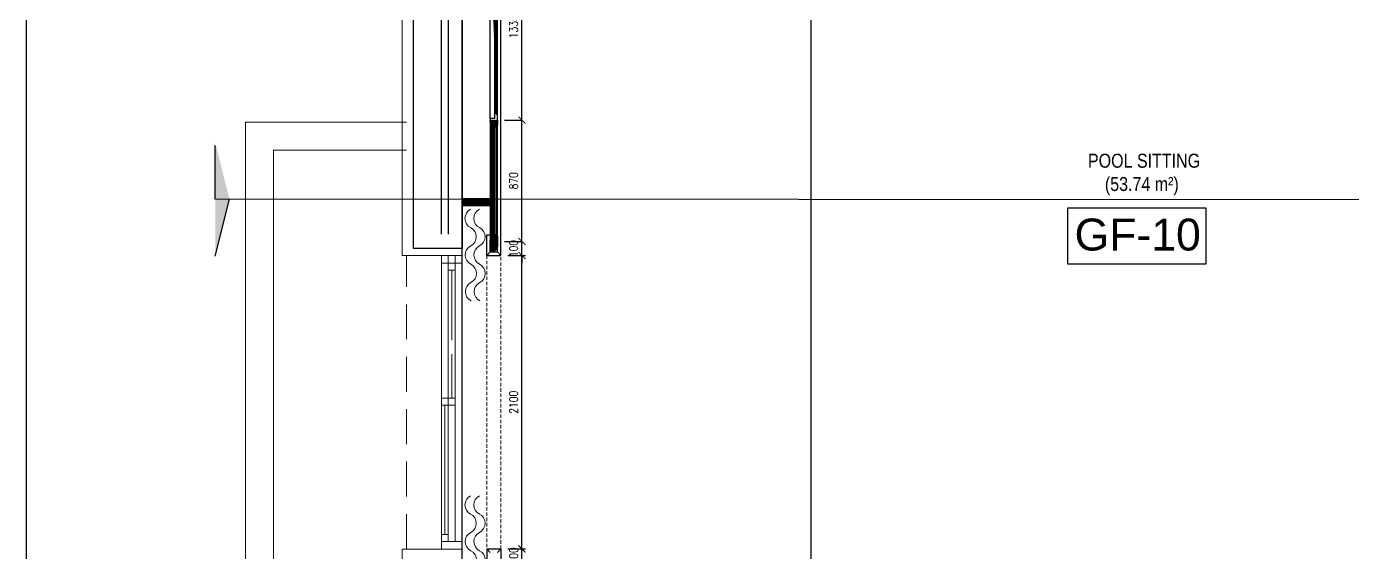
# Model space of a CAD drawing. Header units: inches. Extents: x -12478 to 399182, y -16583 to 525552.
# Drawn here: x 46772 to 56256, y 6717 to 10480 of the extents above; entities that cross this region are included whole.
import ezdxf
from ezdxf.enums import TextEntityAlignment as Align

# ---------------------------------------------------------------- set-up
doc = ezdxf.new("R2010")
doc.units = ezdxf.units.IN
doc.header["$LTSCALE"] = 1000
doc.header["$MEASUREMENT"] = 0
for name, pattern in [('ACAD_ISO04W100', [30, 24, -3, 0, -3]), ('HIDDEN', [0.375, 0.25, -0.125]), ('HIDDEN2', [0.1875, 0.125, -0.0625])]:
    doc.linetypes.add(name, pattern=pattern)
for name, color, linetype in [('8', 8, 'Continuous'), ('A-ANNO-TXT3', 252, 'Continuous'), ('A-DIM', 9, 'Continuous'), ('A-WALL', 7, 'Continuous'), ('Layer1', 1, 'Continuous'), ('room assignment', 252, 'Continuous')]:
    doc.layers.add(name, color=color, linetype=linetype)
for name, color, linetype, lineweight in [('A-DOOR', 134, 'Continuous', 18), ('A-FLOR-HIDN', 252, 'HIDDEN', 0), ('A-WALL-PRHT', 4, 'Continuous', 18), ('A-WALL-TILE', 8, 'Continuous', 9), ('Sanitaire', 253, 'Continuous', 0), ('Wood treillis', 111, 'Continuous', 0)]:
    doc.layers.add(name, color=color, linetype=linetype, lineweight=lineweight)
doc.layers.add('Stone-GRG', color=7, linetype='Continuous', lineweight=0, true_color=0xfff2cc)
doc.styles.add('ARIAL-REG', font='arial.ttf', dxfattribs={"height": 50})
doc.styles.add('ROMAND', font='sanss___.ttf')
doc.styles.add('ZZ-Dim All', font='romans.shx', dxfattribs={"width": 0.8})
doc.dimstyles.new('DIM-100', dxfattribs={"dimscale": 50, "dimtxt": 1.25, "dimasz": 1, "dimexe": 1, "dimexo": 1, "dimgap": 0.6, "dimtad": 1, "dimdec": 0, "dimrnd": 5, "dimdsep": 46, "dimtxsty": 'ZZ-Dim All', "dimblk1": 'ARCHTICK', "dimblk2": 'ARCHTICK', "dimsah": 1, "dimcen": 1, "dimdle": 1, "dimclrd": 256, "dimclre": 8, "dimclrt": 256, "dimazin": 2, "dimtfac": 1, "dimtdec": 0, "dimtix": 1, "dimtmove": 2, "dimatfit": 2, "dimfxl": 0.1, "dimtolj": 1, "dimtzin": 0, "dimlwd": -1, "dimlwe": -1, "dimarcsym": 0})
pattern_1 = [(45, (46791.71627383021, 0), (-1.767766952966369, 1.767766952966369), [])]

# ---------------------------------------------------------------- blocks, each defined once
blk = doc.blocks.new('A$Cb2b8bae5')
at = {"layer": 'Sanitaire', "color": 1}
for centre, start, end in [((9.13221980514345, 589.8015865447833), 296.5605406640185, 62.84035167908414), ((72.03542323759166, 589.8015865447833), 296.5605406640185, 62.84035167908414), ((74.80697163486866, 458.4262281471656), 116.5605406640185, 242.8403516790841), ((137.7101750673169, 458.4262281471656), 116.5605406640185, 242.8403516790841), ((7.762121669594308, 327.7447607726881), 296.5605406640185, 62.84035167908414), ((70.66532510204252, 327.7447607726881), 296.5605406640185, 62.84035167908414), ((73.43687349931952, 196.3694023750704), 116.5605406640185, 242.8403516790841), ((136.3400769317677, 196.3694023750704), 116.5605406640185, 242.8403516790841), ((6.392023534045165, 65.68793500059292), 296.5605406640185, 62.84035167908414), ((69.29522696649337, 65.68793500059292), 296.5605406640185, 62.84035167908414)]:
    blk.add_arc(centre, 73.43816756634935, start, end, dxfattribs=at)
blk = doc.blocks.new('_ARCHTICK')
at = {"color": 0, "linetype": 'ByBlock', "const_width": 0.15}
blk.add_lwpolyline([(-0.5, -0.5), (0.5, 0.5)], dxfattribs=at)
blk = doc.blocks.new('*D439')
at = {"layer": 'A-DIM', "color": 8, "linetype": 'HIDDEN2', "transparency": 16777216}
for p, q in [((50216.07213504435, 6742.289895056236), (50365.91013204637, 6742.289895056236)), ((50191.09046282097, 6642.289446753641), (50365.91013204637, 6642.289446753641))]:
    blk.add_line(p, q, dxfattribs=at)
at = {"layer": 'A-DIM', "transparency": 16777216}
for p, q in [((50315.91013204637, 6742.289895056236), (50315.91013204637, 6792.289895056236)), ((50315.91013204637, 6642.289446753641), (50315.91013204637, 6742.289895056236)), ((50315.91013204637, 6642.289446753641), (50315.91013204637, 6592.289446753641))]:
    blk.add_line(p, q, dxfattribs=at)
at = {"layer": 'Defpoints', "color": 0, "transparency": 16777216}
for p in [(50166.07213504435, 6742.289895056236), (50315.91013204637, 6742.289895056236), (50141.09046282097, 6642.289446753641, -1.466518336033709e-07)]:
    blk.add_point(p, dxfattribs=at)
at = {"layer": 'A-DIM', "transparency": 16777216, "xscale": 50, "yscale": 50, "zscale": 50}
for p, rotation in [((50315.91013204637, 6742.289895056236), 270), ((50315.91013204637, 6642.289446753641), 90)]:
    blk.add_blockref('_ARCHTICK', p, dxfattribs=dict(at, rotation=rotation))
at = {"layer": 'A-DIM', "color": 3, "transparency": 16777216, "insert": (50255.91013204635, 6692.289670904923), "char_height": 60, "attachment_point": 5, "rotation": 90, "style": 'ZZ-Dim All'}
blk.add_mtext('\\A1;100', dxfattribs=at)
blk = doc.blocks.new('*D440')
at = {"layer": 'A-DIM', "color": 8, "linetype": 'HIDDEN2', "transparency": 16777216}
for p, q in [((50216.07213504435, 8841.675958879634), (50365.91013204643, 8841.675958879634)), ((50216.07213504435, 6742.289895056236), (50365.91013204643, 6742.289895056236))]:
    blk.add_line(p, q, dxfattribs=at)
at = {"layer": 'A-DIM', "transparency": 16777216}
blk.add_line((50315.91013204643, 6692.289895056236), (50315.91013204643, 8891.675958879634), dxfattribs=at)
at = {"layer": 'Defpoints', "color": 0, "transparency": 16777216}
for p in [(50166.07213504435, 8841.675958879634), (50315.91013204643, 8841.675958879634), (50166.07213504435, 6742.289895056236)]:
    blk.add_point(p, dxfattribs=at)
at = {"layer": 'A-DIM', "transparency": 16777216, "xscale": 50, "yscale": 50, "zscale": 50}
for p, rotation in [((50315.91013204643, 8841.675958879634), 90), ((50315.91013204643, 6742.289895056236), 270)]:
    blk.add_blockref('_ARCHTICK', p, dxfattribs=dict(at, rotation=rotation))
at = {"layer": 'A-DIM', "color": 3, "transparency": 16777216, "insert": (50255.91013204641, 7791.982926967919), "char_height": 60, "attachment_point": 5, "rotation": 90, "style": 'ZZ-Dim All'}
blk.add_mtext('\\A1;2100', dxfattribs=at)
blk = doc.blocks.new('*D441')
at = {"layer": 'A-DIM', "color": 8, "linetype": 'HIDDEN2', "transparency": 16777216}
for p, q in [((50191.07443665218, 8941.676407184781), (50365.91013204648, 8941.676407184781)), ((50216.07213504435, 8841.675958879634), (50365.91013204648, 8841.675958879634))]:
    blk.add_line(p, q, dxfattribs=at)
at = {"layer": 'A-DIM', "transparency": 16777216}
for p, q in [((50315.91013204648, 8941.676407184781), (50315.91013204648, 8991.676407184781)), ((50315.91013204648, 8841.675958879634), (50315.91013204648, 8941.676407184781)), ((50315.91013204648, 8841.675958879634), (50315.91013204648, 8791.675958879634))]:
    blk.add_line(p, q, dxfattribs=at)
at = {"layer": 'Defpoints', "color": 0, "transparency": 16777216}
for p in [(50141.07443665218, 8941.676407184781), (50315.91013204648, 8941.676407184781), (50166.07213504435, 8841.675958879634)]:
    blk.add_point(p, dxfattribs=at)
at = {"layer": 'A-DIM', "transparency": 16777216, "xscale": 50, "yscale": 50, "zscale": 50}
for p, rotation in [((50315.91013204648, 8941.676407184781), 270), ((50315.91013204648, 8841.675958879634), 90)]:
    blk.add_blockref('_ARCHTICK', p, dxfattribs=dict(at, rotation=rotation))
at = {"layer": 'A-DIM', "color": 3, "transparency": 16777216, "insert": (50255.91013204647, 8891.676183032192), "char_height": 60, "attachment_point": 5, "rotation": 90, "style": 'ZZ-Dim All'}
blk.add_mtext('\\A1;100', dxfattribs=at)
blk = doc.blocks.new('*D442')
at = {"layer": 'A-DIM', "color": 8, "linetype": 'HIDDEN2', "transparency": 16777216}
for p, q in [((50191.04896154621, 9810.420879288438), (50365.91013204657, 9810.420879288438)), ((50191.07443665218, 8941.676407184781), (50365.91013204657, 8941.676407184781))]:
    blk.add_line(p, q, dxfattribs=at)
at = {"layer": 'A-DIM', "transparency": 16777216}
blk.add_line((50315.91013204657, 8891.676407184781), (50315.91013204657, 9860.420879288438), dxfattribs=at)
at = {"layer": 'Defpoints', "color": 0, "transparency": 16777216}
for p in [(50141.04896154621, 9810.420879288438, -1.46651833603283e-07), (50315.91013204657, 9810.420879288438), (50141.07443665218, 8941.676407184781)]:
    blk.add_point(p, dxfattribs=at)
at = {"layer": 'A-DIM', "transparency": 16777216, "xscale": 50, "yscale": 50, "zscale": 50}
for p, rotation in [((50315.91013204657, 9810.420879288438), 90), ((50315.91013204657, 8941.676407184781), 270)]:
    blk.add_blockref('_ARCHTICK', p, dxfattribs=dict(at, rotation=rotation))
at = {"layer": 'A-DIM', "color": 3, "transparency": 16777216, "insert": (50255.91013204656, 9376.048643236594), "char_height": 60, "attachment_point": 5, "rotation": 90, "style": 'ZZ-Dim All'}
blk.add_mtext('\\A1;870', dxfattribs=at)
blk = doc.blocks.new('*D444')
at = {"layer": 'A-DIM', "transparency": 16777216}
blk.add_line((50315.91013204666, 9760.420879288438), (50315.91013204666, 11195.41993558733), dxfattribs=at)
at = {"layer": 'A-DIM', "color": 8, "linetype": 'HIDDEN2', "transparency": 16777216}
for p, q in [((50191.05960405036, 11145.41993558733), (50365.91013204666, 11145.41993558733)), ((50191.04896154621, 9810.420879288438), (50365.91013204666, 9810.420879288438))]:
    blk.add_line(p, q, dxfattribs=at)
at = {"layer": 'Defpoints', "color": 0, "transparency": 16777216}
for p in [(50141.05960405036, 11145.41993558733, -0.0009966758019605254), (50315.91013204666, 11145.41993558733), (50141.04896154621, 9810.420879288438, -1.46651833603283e-07)]:
    blk.add_point(p, dxfattribs=at)
at = {"layer": 'A-DIM', "transparency": 16777216, "xscale": 50, "yscale": 50, "zscale": 50}
for p, rotation in [((50315.91013204666, 11145.41993558733), 90), ((50315.91013204666, 9810.420879288438), 270)]:
    blk.add_blockref('_ARCHTICK', p, dxfattribs=dict(at, rotation=rotation))
at = {"layer": 'A-DIM', "color": 3, "transparency": 16777216, "insert": (50255.91013204664, 10477.92040743786), "char_height": 60, "attachment_point": 5, "rotation": 90, "style": 'ZZ-Dim All'}
blk.add_mtext('\\A1;1335', dxfattribs=at)

msp = doc.modelspace()

# ---------------------------------------------------------------- hatches: boundary and pattern name
at = {"layer": 'Layer1'}
for points in [[(48121.95850093487, 9653.157896343642), (48223.13042755925, 9245.198072673587), (48121.95850093487, 9245.198072673587)], [(48122.33275792519, 8837.137828261373), (48223.50468454939, 9245.097651931646), (48122.33275792519, 9245.097651931646)]]:
    msp.add_hatch(color=256, dxfattribs=at).paths.add_polyline_path(points)
at = {"layer": 'Stone-GRG'}
h = msp.add_hatch(dxfattribs=at)
h.set_pattern_fill('ANSI31', color=253, scale=20)
h.set_pattern_definition(pattern_1)
h.paths.add_polyline_path([(50141.05932701707, 8979.175765054235), (50136.07443665197, 8979.175765054235, 0.41421356238304), (50128.57443665215, 8986.675765054235), (50128.57443665233, 8991.67423685333), (50118.57254669798, 8991.674003580083), (50118.5725466978, 8947.921236522496), (50089.3314858916, 8947.920804475196), (50089.3314858916, 8866.675774082312), (50116.07443665215, 8866.675774089144), (50116.07443665215, 8871.675774082341, 0.4142135623961107), (50123.57443665203, 8879.175774082109), (50128.57443665215, 8879.175774082109), (50128.57443665215, 8891.67622209178), (50128.57443665215, 8896.677049320664, 0.4142135623958267), (50136.07443665203, 8904.177049320431), (50141.05932701707, 8904.177049320431)])
h.paths.add_polyline_path([(50118.54935807794, 9800.42146321556), (50089.30765195437, 9800.421031158725), (50089.31872480192, 8947.921236522496), (50118.5604309311, 8947.921236522496)])
h = msp.add_hatch(dxfattribs=at)
h.set_pattern_fill('ANSI31', color=253, scale=20)
h.set_pattern_definition(pattern_1)
h.paths.add_polyline_path([(50089.31482176033, 9248.416853666278), (49889.32191267026, 9248.415376182382), (49889.32229491688, 9196.674296597941), (50089.31549380868, 9196.675774083978)])
at = {"layer": 'Wood treillis'}
h = msp.add_hatch(dxfattribs=at)
h.set_pattern_fill('ANSI31', color=253, scale=20)
h.set_pattern_definition(pattern_1)
h.paths.add_polyline_path([(50089.31390321889, 11135.4204033779), (50118.54898001038, 11135.4204033779), (50118.54898001038, 9820.420403377902), (50089.31390321889, 9820.420403377902)], flags=17)
edge = h.paths.add_edge_path()
edge.add_line((50141.04886919929, 11145.4199274671), (50141.04914623261, 11107.92056960122))
edge.add_line((50141.04914623261, 11107.92056960122), (50136.04914623257, 11107.92053266281))
edge.add_arc((50128.54914623299, 11107.92047725498), 7.499999999785391, -89.99957671732028, 0.00042328461819352015, ccw=False)
edge.add_line((50128.54920164056, 11100.4204772554), (50128.54923857897, 11095.42047725554))
edge.add_line((50128.54923857897, 11095.42047725554), (50118.54923857752, 11095.42063665198))
edge.add_line((50118.54923857752, 11095.42063665198), (50118.54894307198, 11135.42040337763))
edge.add_line((50118.54894307198, 11135.42040337763), (50089.30788226653, 11135.42018735398))
edge.add_line((50141.04886919929, 11145.4199274671), (50141.04914623261, 11182.91928533298))
edge.add_line((50141.04914623261, 11182.91928533298), (50136.04914623257, 11182.91932227138))
edge.add_arc((50128.54914623299, 11182.91937767921), 7.499999999785391, 359.9995767153818, 449.9995767173203)
edge.add_line((50128.54920164056, 11190.41937767879), (50128.54923857897, 11195.41937767866))
edge.add_line((50128.54923857897, 11195.41937767866), (50118.54923857752, 11195.41921828222))
edge.add_line((50118.54923857752, 11195.41921828222), (50118.54894307198, 11155.41945155657))
edge.add_line((50118.54894307198, 11155.41945155657), (50089.30788226653, 11155.41966758022))
edge.add_line((50089.30826980375, 11155.41966757735), (50089.29705616076, 11135.42040337763))
edge.add_line((50141.04896154618, 9810.420879288435), (50141.04923857951, 9772.921521422557))
edge.add_line((50141.04923857951, 9772.921521422557), (50136.04923857947, 9772.921484484148))
edge.add_arc((50128.54923857989, 9772.921429076321), 7.499999999785391, -89.99957671732028, 0.00042328461819352015, ccw=False)
edge.add_line((50128.54929398746, 9765.42142907674), (50128.54933092587, 9760.421429076876))
edge.add_line((50128.54933092587, 9760.421429076876), (50118.54933092443, 9760.421588473313))
edge.add_line((50118.54933092442, 9760.421588473313), (50118.54903541887, 9800.421355198967))
edge.add_line((50118.54903541887, 9800.421355198967), (50089.30797461342, 9800.421139175316))
edge.add_line((50089.30797461342, 9800.421139175316), (50089.30797461343, 9810.42049704249))
edge.add_line((50141.04896154618, 9810.420879288435), (50141.04923857951, 9847.920237154312))
edge.add_line((50141.04923857951, 9847.920237154312), (50136.04923857947, 9847.920274092721))
edge.add_arc((50128.54923857989, 9847.920329500548), 7.499999999785391, 359.9995767153818, 449.9995767173203)
edge.add_line((50128.54929398746, 9855.42032950013), (50128.54933092587, 9860.420329499993))
edge.add_line((50128.54933092587, 9860.420329499993), (50118.54933092443, 9860.420170103556))
edge.add_line((50118.54933092442, 9860.420170103556), (50118.54903541887, 9820.420403377902))
edge.add_line((50118.54903541887, 9820.420403377902), (50089.30797461342, 9820.420619401553))
edge.add_line((50089.30797461342, 9820.420619401553), (50089.30797461343, 9810.421261534379))

# ---------------------------------------------------------------- linework, layer by layer
at = {"layer": '8'}
for p, q in [((50141.05932701707, 8866.675774095527, -0.006528998766684582), (50141.05932701707, 12092.7386260916, -1.466518336004641e-07)), ((50089.31824743122, 8866.675774095527, -0.006528998766684582), (50064.31828074571, 8841.675807410022, -0.006528998766684582)), ((50064.31828074571, 8841.675807410022, -0.006528998766684582), (50166.07213504432, 8841.675958882184, -1.466518336030662e-07)), ((50089.3314858916, 8866.675774082312, -1.466518336033709e-07), (50141.05932701707, 8866.675774095527, -0.006528998766684668)), ((50141.05932701707, 8866.675774095527, -0.006528998766684582), (50166.05929370258, 8841.675807410022, -0.006528998766684582)), ((50089.31824743122, 6717.29904870328, -0.006528998766684582), (50064.31828074571, 6742.299015388786, -0.006528998766684582)), ((50064.31828074571, 6742.289895058788, -0.006528998766684582), (50166.07213504432, 6742.289895058788, -1.466518336030662e-07)), ((50141.05932701707, 6717.29904870328, -0.006528998766684582), (50166.05929370258, 6742.299015388786, -0.006528998766684582)), ((50166.07213504432, 6742.289895058788, -1.466518336030662e-07), (50166.05017385766, 6446.213910552159, -0.0005512433102109011))]:
    msp.add_line(p, q, dxfattribs=at)
at = {"layer": '8', "color": 1}
msp.add_lwpolyline([(46772.5, 14341.62520427268), (65403.21766513214, 14341.62520427268), (65403.21766513214, 2.540420479956083), (46772.5, 2.540420479956083)], close=True, dxfattribs=at)
at = {"layer": '8', "color": 1, "elevation": -1.466518336033709e-07}
msp.add_lwpolyline([(57289.37805094256, 1649.540546049713), (54414.37634644163, 1649.56263489906), (54414.376254168, 6349.520045420404), (49889.3433290387, 6349.485877914683), (49889.29903988684, 12344.48587691222), (59789.29903961674, 12344.48587691222), (59789.34332837657, 6349.539145781706), (56414.3416240962, 6349.514212342805), (56414.3416240962, 3040.925600435377), (57289.36777155619, 3040.932064993859), (57289.37805094256, 1649.540546049713)], dxfattribs=at)
at = {"layer": '8'}
for points, elevation in [([(50166.07213504432, 8841.675958882184), (50166.04830192087, 12067.7386594061), (51285.57870380458, 12067.7386594061)], -1.466518336033709e-07), ([(50064.31828074571, 8841.674330305239), (50064.31828074571, 8988.97444973677)], -0.006528998766684582), ([(50064.31828074571, 8988.97444973677), (50089.31824743121, 8988.974449736768)], -0.006528998766684582), ([(50064.31828074571, 6742.300492493569), (50064.31828074571, 6595.000373062037)], -0.006528998766684582)]:
    msp.add_lwpolyline(points, dxfattribs=dict(at, elevation=elevation))
at = {"layer": 'A-DOOR'}
for p, q in [((49739.35513088989, 8841.984774071527, -1.466518336033709e-07), (49739.34042939954, 6741.982271809728, -1.466518336033709e-07)), ((49789.32491524574, 8841.985143232447, -1.466518336033709e-07), (49789.34002307573, 6796.982641192808, -1.466518336033709e-07)), ((49839.32715378447, 8841.98551263313, -1.466518336033709e-07), (49839.34226161498, 6796.983010593545, -1.466518336033709e-07)), ((49739.34002307699, 8786.983582132278, -1.466518336033709e-07), (49889.34002307296, 8786.982473979806, -1.466518336033709e-07)), ((49789.33379159646, 8736.983951474394, -1.466518336033702e-07), (49839.32792949997, 8736.98432081523, -1.466518336033694e-07)), ((49814.33086054822, 8736.984136144813, -1.466518336033698e-07), (49814.32938481326, 8236.982825845596, -1.466518336033709e-07)), ((49814.33012358165, 8136.982825848245, -1.466518336033709e-07), (49814.33470394422, 7819.992493319984, -1.466518336033552e-07)), ((49739.33470394615, 7819.99193924369, -1.466518336033552e-07), (49839.33470394349, 7819.992678011829, -1.466518336033552e-07)), ((49739.33507333024, 7769.991939244999, -1.466518336033552e-07), (49839.33507332759, 7769.992678012964, -1.466518336033552e-07)), ((49764.33507332964, 7769.992123937122, -1.466518336033552e-07), (49764.33965369214, 6846.982456499652, -1.466518336033709e-07)), ((49739.33965369294, 6846.982271807414, -1.466518336033709e-07), (49789.33965369166, 6846.982641191658, -1.466518336033709e-07)), ((49739.34002307699, 6796.982271808694, -1.466518336033709e-07), (49889.34002307296, 6796.983379961166, -1.466518336033709e-07))]:
    msp.add_line(p, q, dxfattribs=at)
at = {"layer": 'A-DOOR', "linetype": 'HIDDEN2'}
msp.add_line((49889.31904205689, 8790.431351429002, -1.466518336033709e-07), (49889.34042939535, 6741.983379962068, -1.466518336033709e-07), dxfattribs=at)
at = {"layer": 'A-FLOR-HIDN', "color": 1, "linetype": 'HIDDEN'}
for p, q in [((49489.34235381731, 6741.982926999044, -1.466518336033438e-07), (49489.32683968346, 8841.982926941928, -1.466518336033666e-07)), ((49889.34042937687, 6741.985882057343, -1.466518336033709e-07), (49889.32491524288, 8841.98588200008, -1.466518336033709e-07))]:
    msp.add_line(p, q, dxfattribs=at)
at = {"layer": 'A-WALL', "color": 1}
for p, q in [((49739.30051743129, 12144.48429075209, -1.466518336033709e-07), (49739.32378869745, 8994.474879104993, -1.466518336033709e-07)), ((49789.30051742979, 12144.48466012249, -1.466518336033709e-07), (49789.32378869719, 8994.475248489282, -1.466518336033709e-07))]:
    msp.add_line(p, q, dxfattribs=at)
at = {"layer": 'A-WALL', "elevation": -1.466518336033709e-07}
msp.add_lwpolyline([(49539.29645422872, 12694.48281321052), (51139.07449265238, 12694.49510986502), (51139.07707834122, 12344.49510987484), (49889.29903988684, 12344.48587691222), (49889.32454585895, 8891.9858819988), (49539.43890962964, 8891.98355482837), (49539.29645422872, 12694.48281321052)], dxfattribs=at)
at = {"layer": 'A-WALL-PRHT', "elevation": -2.933036672067419e-07}
for points in [[(49489.31980320852, 9794.473510090116), (48339.31980324011, 9794.465014256304), (48339.34935396686, 5794.465014365356), (49489.34935393547, 5794.473510199256)], [(49489.32128074474, 9594.473510095559), (48539.32128077099, 9594.466491797997), (48539.34787642509, 5994.466491896223), (49489.34787639914, 5994.473510193828)]]:
    msp.add_lwpolyline(points, dxfattribs=at)
at = {"layer": 'A-WALL-TILE', "elevation": -1.466518336033709e-07}
for points in [[(60139.30554076604, 11464.56160069004), (60219.30554076395, 11464.56219170461), (60219.30022163296, 12184.56219167059), (60279.30022163401, 12184.56263493167), (60279.29541964084, 12834.56263491375), (59629.29541965836, 12834.5578329206), (59629.29586291927, 12774.55783292223), (50049.29586317837, 12774.48705892933), (50049.29541991722, 12834.48705892774), (49399.2954199352, 12834.48225693454), (49399.30022192828, 12184.48225695222), (49459.30022192682, 12184.48270021341), (49459.32491525338, 8841.982705297094), (49889.32491524285, 8841.985882000736), (49889.32454585875, 8891.985881998771)], [(48290.77462176941, 1151.210566589958), (49019.03274219796, 1879.479447376652), (50609.37635195781, 1879.491196328614), (50609.36944447523, 2814.491196303105), (50049.36944449035, 2814.487059201245), (50049.36992468948, 2749.487059202962), (49399.36992470734, 2749.482257209631), (49399.36512271396, 3399.482257191907), (49459.36512271232, 3399.482700452747), (49459.3404293854, 6741.982705354443), (49889.34042937681, 6741.985882057343), (49889.34079876092, 6691.985882058798)]]:
    msp.add_lwpolyline(points, dxfattribs=at)
at = {"layer": 'Layer1', "linetype": 'ACAD_ISO04W100', "ltscale": 10}
for p, q in [((52383.5000000007, 5580.362840907277), (52383.49999999929, 13462.63715909272)), ((61091.38659868511, 9237.642972212832, -0.0003229812615585375), (48121.95850093487, 9245.198072673646, 0.0003229812615585375))]:
    msp.add_line(p, q, dxfattribs=at)
at = {"layer": 'Layer1'}
for p, q in [((48121.95850093487, 9245.198072673646, 0.0003229812615585375), (48121.95850093976, 9628.657890317738, 0.0003231249803553674)), ((48122.33275792507, 8837.137828261315, 0.000314395269060896), (48223.50468454933, 9245.097651931646, 0.000314395269060896))]:
    msp.add_line(p, q, dxfattribs=at)
at = {"layer": 'room assignment', "color": 2, "elevation": -1.466518336033709e-07}
msp.add_lwpolyline([(55209.98048210453, 9180.024350310365), (54218.00210758677, 9180.017021569549), (54218.00504142331, 8782.908936527057), (55209.98341594089, 8782.916265267844)], close=True, dxfattribs=at)
at = {"layer": 'Sanitaire', "color": 1}
for p, q in [((49889.32059672509, 9248.41537617266, -1.466518336033709e-07), (50089.32676795247, 9248.416853754534, -1.466518336033709e-07)), ((49889.32097897171, 9196.674296588219, -1.466518336033709e-07), (50089.32715019908, 9196.675774170093, -1.466518336033709e-07))]:
    msp.add_line(p, q, dxfattribs=at)
at = {"layer": 'Sanitaire', "linetype": 'HIDDEN', "ltscale": 0.1}
for p, q in [((50064.31828074571, 8841.674330305239, -0.006528998766684582), (50064.32740106549, 6742.289895069003, -0.006528998766684582)), ((50166.07213504432, 6742.289895058788, -1.466518336030662e-07), (50166.07213504432, 8841.675958882184, -1.466518336030662e-07))]:
    msp.add_line(p, q, dxfattribs=at)
at = {"layer": 'Wood treillis', "color": 0}
for p, q in [((50128.54920164056, 11100.4204772554, -1.466518336033709e-07), (50128.54929398746, 9855.42032950013, -1.466518336033709e-07)), ((50136.04914623257, 11107.92053266281, -1.466518336033709e-07), (50136.03983775164, 9847.920274162172, -1.466518336033709e-07)), ((50136.04923857968, 9772.921429076321, -1.466518336033709e-07), (50136.0744366482, 8979.176003147806, -1.466518336033709e-07)), ((50128.54929398746, 9765.42142907674, -1.466518336033709e-07), (50128.57443665218, 8986.675765054235, -1.466518336033709e-07))]:
    msp.add_line(p, q, dxfattribs=at)
at = {"layer": 'Wood treillis', "color": 0, "lineweight": -2, "elevation": -1.466518336033709e-07}
for points in [[(50089.31390321889, 11135.4204033779), (50118.54898001038, 11135.4204033779), (50118.54898001038, 9820.420403377902), (50089.31390321889, 9820.420403377902)], [(50089.31872480754, 8947.920804286647), (50118.5604309311, 8947.921236343482), (50118.54935807794, 9800.42146321556), (50089.30765195437, 9800.421031158725)]]:
    msp.add_lwpolyline(points, close=True, dxfattribs=at)
for points in [[(50141.04896154618, 9810.420879288435), (50141.04923857951, 9847.920237154312), (50136.04923857947, 9847.920274092721, 0.4142135623830401), (50128.54929398746, 9855.42032950013), (50128.54933092587, 9860.420329499993), (50118.54933092442, 9860.420170103556), (50118.54903541887, 9820.420403377902), (50089.30797461342, 9820.420619401553), (50089.30797461343, 9810.421261534379)], [(50141.04896154618, 9810.420879288435), (50141.04923857951, 9772.921521422557), (50136.04923857947, 9772.921484484148, -0.4142135623830401), (50128.54929398746, 9765.42142907674), (50128.54933092587, 9760.421429076876), (50118.54933092442, 9760.421588473313), (50118.54903541887, 9800.421355198967), (50089.30797461342, 9800.421139175316), (50089.30797461343, 9810.42049704249)]]:
    msp.add_lwpolyline(points, format="xyb", dxfattribs=at)
msp.add_lwpolyline([(50089.3314858916, 8947.921236522496), (50118.5725466978, 8947.921236522496), (50118.57254669798, 8991.674003580083), (50128.57443665233, 8991.67423685333), (50128.57443665215, 8986.675765054235, -0.4142135623830401), (50136.07443665197, 8979.175765054235), (50141.07443665215, 8979.175765054235), (50141.07443665215, 8904.177049320431), (50136.07443665203, 8904.177049320431, -0.4142135623958266), (50128.57443665215, 8896.677049320664), (50128.57443665215, 8891.67622209178), (50128.57443665215, 8891.67622209178), (50128.57443665215, 8879.175774082109), (50123.57443665203, 8879.175774082109, -0.4142135623961107), (50116.07443665215, 8871.675774082341), (50116.07443665215, 8866.675774082341), (50089.3314858916, 8866.675774082312)], format="xyb", close=True, dxfattribs=at)

# ---------------------------------------------------------------- block references
at = {"layer": 'A-DIM', "xscale": -1}
for p in [(50053.81564341988, 8516.978197999442), (50053.81564341988, 6468.123871461172)]:
    msp.add_blockref('A$Cb2b8bae5', p, dxfattribs=at)

# ---------------------------------------------------------------- texts
at = {"layer": 'A-ANNO-TXT3', "color": 2, "insert": (54749.36874025498, 9421.302876643027, 2.232432978924455e-06), "char_height": 100, "width": 4671.351263225801, "attachment_point": 5, "rotation": 0.0004233015230612443, "style": 'ARIAL-REG'}
msp.add_mtext('{\\fArial Narrow|b0|i0|c0|p34; POOL SITTING\\P(53.74 m²)}', dxfattribs=at)
at = {"layer": 'room assignment', "color": 2, "style": 'ROMAND'}
msp.add_text('GF-10', height=228.0959999999999, rotation=0.0004233013802750099, dxfattribs=at).set_placement((54719.75955686465, 8991.400717559993, -9.633848989203716e-07), align=Align.MIDDLE_CENTER)

# ---------------------------------------------------------------- dimensions: what is measured, and where the dimension line sits
at = {"layer": 'A-DIM'}
for base, p1, p2, picture, middle in [((50315.91013204666, 11145.41993558733), (50141.04896154618, 9810.420879288435, -1.46651833603283e-07), (50141.05960405033, 11145.41993558732, -0.0009966758019605254), '*D444', (50255.91013204664, 10477.92040743786)), ((50315.91013204657, 9810.420879288438), (50141.07443665215, 8941.676407184777), (50141.04896154618, 9810.420879288435, -1.46651833603283e-07), '*D442', (50255.91013204656, 9376.048643236594)), ((50315.91013204648, 8941.676407184781), (50166.07213504432, 8841.67595887963), (50141.07443665215, 8941.676407184777), '*D441', (50255.91013204647, 8891.676183032192)), ((50315.91013204643, 8841.675958879634), (50166.07213504432, 6742.289895056232), (50166.07213504432, 8841.67595887963), '*D440', (50255.91013204641, 7791.982926967919)), ((50315.91013204637, 6742.289895056236), (50141.09046282094, 6642.289446753637, -1.466518336033709e-07), (50166.07213504432, 6742.289895056232), '*D439', (50255.91013204635, 6692.289670904923))]:
    dim = msp.add_linear_dim(base=base, p1=p1, p2=p2, angle=90, dimstyle='DIM-100', override={"dimtxt": 1.2, "dimclrt": 3}, dxfattribs=at)
    dim.commit()
    dim.dimension.update_dxf_attribs({"geometry": picture, "text_midpoint": middle})

doc.saveas('drawing.dxf')
